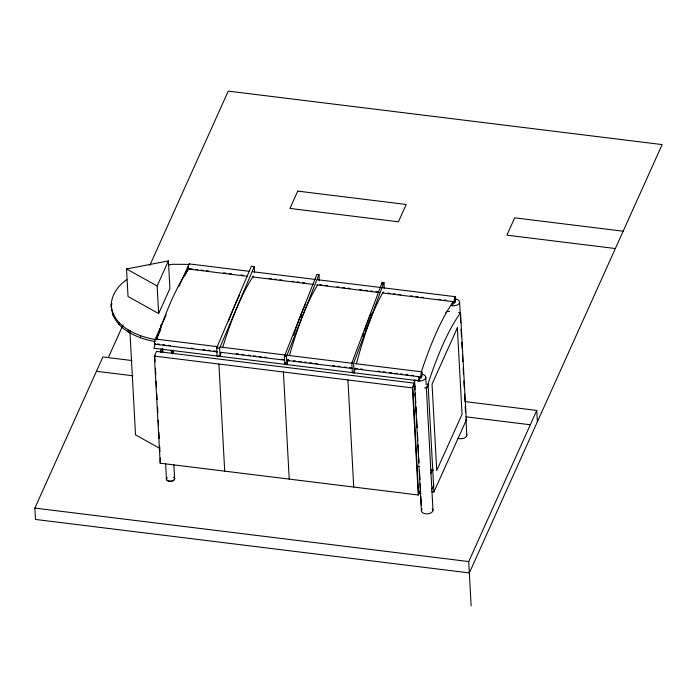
<?xml version="1.0" encoding="UTF-8"?>
<svg xmlns="http://www.w3.org/2000/svg" width="697" height="697" viewBox="0 0 697 697"><rect width="100%" height="100%" fill="white"/><g stroke="black" fill="none" stroke-linecap="round" stroke-linejoin="round"><path stroke-width="1.05" d="M155.196 341.617C136.473 338.219 112.644 328.287 111.259 306.401C110.901 295.371 118.011 285.631 126.81 279.602M111.259 306.401L111.929 303.526M155.309 343.726L153.863 348.247L419.977 380.919A5.803 3.415 -3.1 0 0 425.588 378.192A5.803 3.415 -3.1 0 0 422.887 374.446M419.916 376.336L418.479 380.858A5.803 3.415 -3.1 0 1 415.874 380.065M414.515 382.156L413.155 386.321L415.255 386.582M424.673 387.741L426.712 387.994L429.378 379.83A263.431 61.955 -83 0 1 440.426 350.347L443.266 343.839A263.431 61.955 -83 0 1 460.525 312.875L458.539 312.631M355.13 368.783A269.103 53.233 -84.7 0 0 354.093 372.869L352.325 372.703L351.811 363.181L382.174 282.381L383.951 282.546L384.256 288.314M354.093 372.869L353.579 363.346L383.951 282.546M288.305 359.539A268.772 56.527 -84.1 0 0 286.911 364.627L284.846 364.418L284.411 356.359L316.891 274.357L318.947 274.574L319.287 280.795M286.911 364.627L286.476 356.568L318.947 274.574M221.21 352.333A268.563 59.829 -83.5 0 0 220.017 356.402L217.107 356.071L216.671 348.012L251.338 266.289L254.248 266.611L254.553 272.379M220.017 356.402L219.581 348.343L254.248 266.611M149.838 265.357L228.267 91.115L662.15 144.584L469.342 572.917L35.469 519.448L34.85 508.096L102.886 356.96L131.881 360.532M108.401 357.422L123.108 324.75M158.637 313.537L157.139 285.962L168.413 260.913L126.54 268.955L128.03 296.521L158.637 313.537L169.911 288.48L168.413 260.913M166.2 314.791L155.082 339.5C136.359 336.111 112.531 326.179 111.137 304.293M179.103 286.127L188.896 264.381L172.664 264.285L168.395 264.904M155.875 340.101L160.763 329.237M184.775 275.899L188.329 267.997M420.369 490.296L418.244 495.001L160.197 463.2L154.394 356.097L156.511 351.384L414.567 383.184M160.197 463.2L160.31 458.086M418.244 495.001L412.45 387.898L414.21 383.969M419.603 378.34L418.479 380.858L419.977 380.919M452.292 305.73L453.425 303.221M426.712 387.994L428.124 384.857M416.762 467.556L417.468 465.988L419.219 466.206M430.537 473.855L432.314 469.909M431.748 489.616L433.97 484.685M431.887 491.707L433.926 491.96L466.328 419.986L460.525 312.875M471.128 605.885L468.732 561.564L536.76 410.428L464.803 401.559M421.363 371.823A268.502 63.148 -83 0 1 452.17 303.387L453.39 301.635M452.17 303.387L453.216 301.932M351.811 363.181L353.579 363.346M284.411 356.359L286.476 356.568M216.671 348.012L219.581 348.343M623.162 231.212L514.691 217.839L506.893 235.168L615.364 248.533M189.244 263.91L249.543 271.342M252.767 271.734L315.21 279.427M317.37 279.697L455.176 296.678M190.203 268.737L192.363 268.998M195.604 269.399L197.765 269.669M201.006 270.07L203.167 270.331M206.399 270.732L208.56 270.994M223.685 272.858L225.845 273.128M229.086 273.529L231.247 273.79M240.962 274.993L243.122 275.254M269.042 278.452L271.203 278.722M274.444 279.114L276.604 279.384M279.845 279.785L282.006 280.046M291.729 281.248L293.89 281.51M297.131 281.91L299.292 282.18M302.524 282.581L304.685 282.843M319.81 284.707L321.97 284.977M325.211 285.369L327.372 285.639M337.087 286.833L339.247 287.103M342.488 287.504L344.649 287.765M347.89 288.166L350.051 288.436M359.774 289.63L361.935 289.9M365.167 290.3L367.328 290.562M370.569 290.963L372.729 291.233M375.971 291.625L378.131 291.895M387.854 293.088L390.015 293.359M393.256 293.759L395.417 294.021M398.649 294.422L400.81 294.692M410.533 295.885L412.694 296.155M415.935 296.556L418.095 296.817M421.337 297.218L423.497 297.488M438.613 299.344L440.774 299.614M444.015 300.015L446.176 300.276M188.765 269.077L246.904 276.239M252.288 276.901L313.659 284.463M316.882 284.864L379.334 292.557M382.557 292.958L454.697 301.845M449.591 311.524L446.969 311.202A263.431 61.955 -83 0 0 445.819 312.814M155.431 339.03L217.978 346.74M220.139 347.001L352.778 363.346M354.939 363.616L421.798 371.858M157.47 343.987L159.63 344.257M162.871 344.658L165.023 344.919M168.265 345.32L170.425 345.59M190.952 348.117L193.113 348.387M202.827 349.58L204.988 349.85M208.229 350.243L210.389 350.513M213.63 350.913L215.791 351.175M236.309 353.71L238.47 353.971M241.711 354.372L243.872 354.642M248.193 355.174L250.354 355.435M253.595 355.836L255.755 356.106M258.996 356.498L261.148 356.768M264.39 357.169L266.55 357.43M281.675 359.295L283.836 359.565M287.077 359.966L289.238 360.227M293.55 360.758L295.711 361.029M298.952 361.429L301.113 361.691M304.354 362.091L306.514 362.362M309.756 362.754L311.916 363.024M315.157 363.425L317.318 363.686M332.434 365.55L334.595 365.82M337.836 366.221L339.997 366.483M344.318 367.014L346.479 367.284M349.72 367.685L351.88 367.946M355.122 368.347L357.273 368.617M360.515 369.009L362.675 369.279M377.8 371.144L379.961 371.405M383.202 371.806L385.363 372.076M389.675 372.607L391.836 372.869M395.077 373.27L397.238 373.54M400.479 373.94L402.639 374.202M405.881 374.603L408.041 374.873M411.282 375.265L413.443 375.535M154.952 344.196L217.499 351.907M220.731 352.299L284.359 360.14M287.591 360.541L352.299 368.513M354.451 368.783L421.319 377.016M154.394 356.097L412.45 387.898M413.26 395.208L415.403 395.469M96.43 371.301L132.944 375.796M413.243 410.341L416.466 410.733M465.866 416.823L530.304 424.761M430.476 469.734L433.604 470.118M418.949 493.432L421.049 493.694M34.85 508.096L468.732 561.564M455.307 299.03L456.709 299.327A5.803 3.415 -3.1 0 1 458.818 303.918A5.803 3.415 -3.1 0 1 450.889 305.443M126.54 268.955L157.139 285.962M159.63 448.276L135.523 434.876L129.851 330.169M536.76 410.428L537.378 421.781M459.602 302.184L460.186 312.988M460.36 316.238L460.708 322.72M461.066 329.202L461.475 336.773M461.762 342.175L462.12 348.666M462.468 355.148L462.817 361.638M463.174 368.121L463.522 374.603M463.871 381.093L464.219 387.576M464.577 394.066L464.925 400.548M465.221 405.95L465.57 412.441M465.918 418.923L466.798 435.137M428.071 383.829L433.926 491.96M425.78 377.304L426.189 384.875M426.311 387.035L432.985 510.265M414.619 381.137L415.09 389.789M415.264 393.03L415.787 402.761M416.022 407.083L416.431 414.645M416.667 418.975L417.137 427.618M417.425 433.029L417.834 440.591M418.069 444.913L418.54 453.564M418.775 457.885L419.01 462.207M419.481 470.858L419.942 479.51M420.178 483.831L420.648 492.474M420.883 496.804L421.354 505.447M414.306 379.865L418.871 464.185M418.984 466.345L421.389 510.666M412.798 387.114L418.601 494.217M382.174 282.381L382.278 284.306M347.934 379.943L353.736 487.055M283.418 371.998L289.22 479.1M218.91 364.043L224.704 471.155M173.248 350.094L173.422 353.335M172.063 350.678L172.237 353.919M171.323 350.129L171.497 353.37M173.841 464.69L174.599 478.691M162.697 348.718L162.88 351.959M160.702 324.994L160.885 328.235M161.992 348.796L162.174 352.046M159.456 328.662L159.63 331.911M160.563 349.197L160.737 352.447M165.633 463.897L166.444 478.978M154.743 355.313L155.1 361.804M155.448 368.295L155.806 374.786M156.154 381.276L156.503 387.767M156.86 394.258L157.147 399.669M157.557 407.24L157.853 412.65M158.263 420.221L158.559 425.632M158.907 432.123L159.256 438.613M159.665 446.193L159.962 451.595M140.472 335.788L140.594 337.906M128.109 330.003L128.222 332.12M118.743 322.502L118.856 324.61M112.966 313.746L113.08 315.854M432.21 508.583A5.803 3.415 -3.1 0 1 427.174 513.881A5.803 3.415 -3.1 0 1 422.164 508.932M466.607 434.266A5.803 3.415 -3.1 0 1 464.524 437.925A5.803 3.415 -3.1 0 1 458.095 438.396M156.747 339.212A268.502 63.148 -83 0 1 187.554 270.776L189.122 268.606A2.614 0.619 -83 0 1 188.338 268.179A2.614 0.619 -83 0 1 188.774 264.677A2.614 0.619 -83 0 1 189.636 264.485M362.614 336.538A269.103 53.233 -84.7 0 1 363.555 333.68M364.505 330.875A269.103 53.233 -84.7 0 1 367.04 323.696M367.406 322.702A269.103 53.233 -84.7 0 1 369.602 316.943M369.976 316.02A269.103 53.233 -84.7 0 1 371.074 313.284M222.726 347.341A268.563 59.829 -83.5 0 1 253.481 275.995M155.126 344.039A2.614 0.619 -83 0 1 154.551 341.861A2.614 0.619 -83 0 1 155.588 339.056M173.684 477.079A4.217 2.483 -3.1 0 1 173.579 480.433A4.217 2.483 -3.1 0 1 167.899 480.869A4.217 2.483 -3.1 0 1 167.01 477.584M454.714 301.757A1.359 0.802 -3.1 0 1 454.383 303.082A1.359 0.802 -3.1 0 1 452.44 302.472M454.819 299.71A1.359 0.802 -3.1 0 1 454.688 300.686M421.31 377.277A1.359 0.802 -3.1 0 1 420.631 378.183A1.359 0.802 -3.1 0 1 418.993 378.088M418.627 377.53A1.359 0.802 -3.1 0 1 418.679 377.321M301.296 317.431A268.772 56.527 -84.1 0 1 301.984 315.68M356.446 363.764A269.103 53.233 -84.7 0 1 383.324 291.947M228.59 321.056A268.563 59.829 -83.5 0 1 239.48 295.232M284.846 364.418A268.772 56.527 -84.1 0 1 285.404 362.37M293.568 335.213A268.772 56.527 -84.1 0 1 295.24 330.273M295.572 329.306A268.772 56.527 -84.1 0 1 305.774 303.395M289.438 355.548A268.772 56.527 -84.1 0 1 317.701 284.846M174.058 477.515A4.077 2.396 -3.1 0 1 170.521 481.235A4.077 2.396 -3.1 0 1 166.992 477.759M455.219 300.912L455.045 301.374A2.614 0.619 -83 0 1 454.27 299.736A2.614 0.619 -83 0 1 455.376 296.748A2.614 0.619 -83 0 1 455.219 300.912M297.75 191.109L289.952 208.429L398.423 221.803L406.22 204.474L297.75 191.109M457.363 327.869L432.053 384.108L436.731 470.501L462.05 414.262L457.363 327.869M421.842 376.084A2.614 0.619 -83 0 0 421.955 371.876A2.614 0.619 -83 0 0 420.866 375.352A2.614 0.619 -83 0 0 421.842 376.084"/></g></svg>
